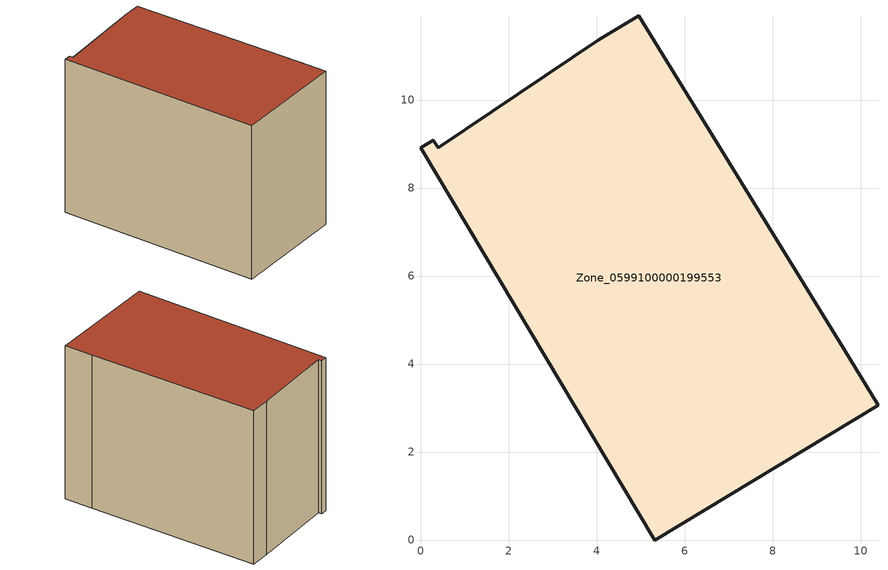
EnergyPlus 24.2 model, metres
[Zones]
Zone_0599100000199553
 floor ground (C_G): 0,8.91 0.29,9.09 0.4,8.92 4.05,11.36 4.96,11.91 9.62,4.35 10.4,3.07 5.33,0 z0
 wall outside (C_F): 5.33,0 10.4,3.07 9.62,4.35 4.96,11.91 4.05,11.36 0.4,8.92 0.29,9.09 0,8.91 5.33,0 z0:8.1
 roof outside (C_R): 4.96,11.91 4.05,11.36 0.4,8.92 0.29,9.09 0,8.91 5.33,0 10.4,3.07 9.62,4.35 z8.1
[BUILDING]
Pand.0599100000199553: North Axis=0; Terrain=City; Loads Convergence Tolerance Value=0.04; Temperature Convergence Tolerance Value=0.4; Solar Distribution=FullExterior; Maximum Number of Warmup Days=25; Minimum Number of Warmup Days=1
[Site:Location]
Rotterdam.The.Hague.AP_ZH_NLD Design_Conditions: Latitude=51.96; Longitude=4.45; Time Zone=1; Elevation=-4.5
[SITE:GROUNDTEMPERATURE:BUILDINGSURFACE]
18, 18, 18, 18, 18, 18, 18, 18, 18, 18, 18, 18
[MATERIAL] Thermal Absorptance=0.9; Solar Absorptance=0.7; Visible Absorptance=0.7
Name | Roughness | Thickness | Conductivity | Density | Specific Heat
G.TI.1946-1964 | MediumSmooth | 0.15 | 1 | 540 | 1210
F.TI.1946-1964 | Rough | 0.3 | 0.857143 | 1920 | 840
R.TI.1946-1964 | MediumRough | 0.2 | 0.277778 | 1500 | 1000
[CONSTRUCTION]
C_G: G.TI.1946-1964
C_F: F.TI.1946-1964
C_R: R.TI.1946-1964
[ZONE]
Zone_0599100000199553: Type=1; Multiplier=1; Ceiling Height=Autocalculate; Volume=Autocalculate; Floor Area=autocalculate; Part of Total Floor Area=Yes
[ZONEINFILTRATION:DESIGNFLOWRATE]
Infil_Zone_0599100000199553: Zone or ZoneList or Space or SpaceList=Zone_0599100000199553; Schedule=AlwaysOn; Design Flow Rate Calculation Method=Flow/Area; Flow Rate per Floor Area=0.003; Constant Term Coefficient=1; Temperature Term Coefficient=0; Velocity Term Coefficient=0; Velocity Squared Term Coefficient=0
[HVACTEMPLATE:ZONE:IDEALLOADSAIRSYSTEM]
Zone_0599100000199553: Maximum Heating Supply Air Temperature=50; Minimum Cooling Supply Air Temperature=13; Maximum Heating Supply Air Humidity Ratio=0.0156; Minimum Cooling Supply Air Humidity Ratio=0.0077; Heating Limit=NoLimit; Cooling Limit=NoLimit; Dehumidification Control Type=ConstantSensibleHeatRatio; Cooling Sensible Heat Ratio=0.7; Dehumidification Setpoint=60; Humidification Control Type=None; Humidification Setpoint=30; Outdoor Air Method=None; Outdoor Air Flow Rate per Person=0.00944; Outdoor Air Flow Rate per Zone Floor Area=0; Outdoor Air Flow Rate per Zone=0; Demand Controlled Ventilation Type=None; Outdoor Air Economizer Type=NoEconomizer; Heat Recovery Type=None; Sensible Heat Recovery Effectiveness=0.7; Latent Heat Recovery Effectiveness=0.65
[ZONECONTROL:THERMOSTAT]
ThermostatControl_Zone_0599100000199553: Zone or ZoneList=Zone_0599100000199553; Control Type Schedule=DualSetpointControlType; Control 1=Thermostat_Zone_0599100000199553; Temperature Difference Between Cutout And Setpoint=0
[THERMOSTATSETPOINT:DUALSETPOINT]
Thermostat_Zone_0599100000199553: Heating Setpoint Temperature Schedule=HeatingSetpoint_Zone_0599100000199553; Cooling Setpoint Temperature Schedule=CoolingSetpoint_Zone_0599100000199553
[SCHEDULE:COMPACT]
HeatingSetpoint_Zone_0599100000199553: Through: 12/31, For: AllDays, Until: 24:00, 21
CoolingSetpoint_Zone_0599100000199553: Through: 12/31, For: AllDays, Until: 24:00, 24
DualSetpointControlType: Through: 12/31, For: AllDays, Until: 24:00, 4
AlwaysOn: Through: 12/31, For: AllDays, Until: 24:00, 1
